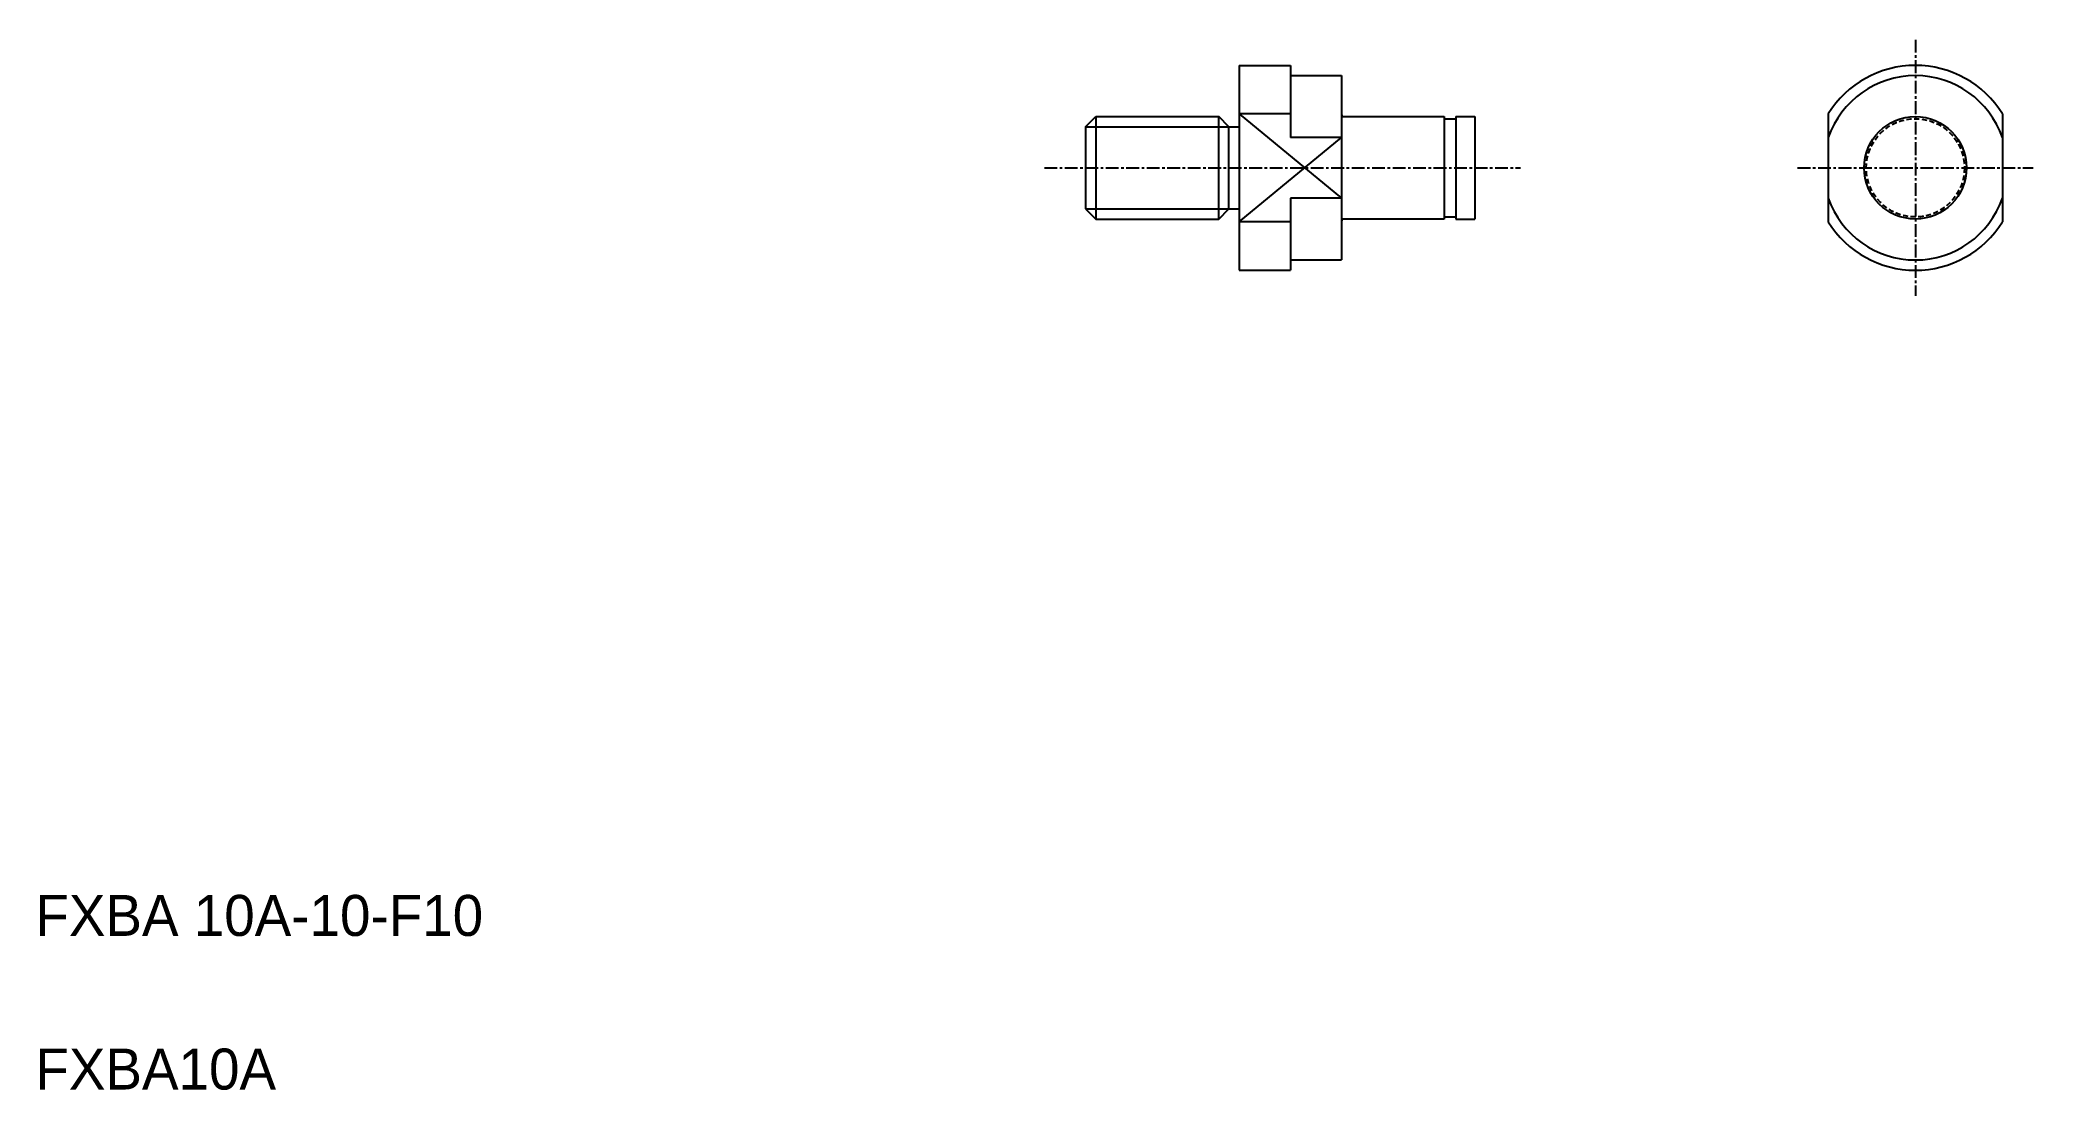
# Model space of a CAD drawing. Extents: x -3 to 191, y 141 to 243.
import ezdxf

# ---------------------------------------------------------------- set-up
doc = ezdxf.new("R2010")
doc.units = 0
doc.linetypes.add('CENTER', pattern=[2, 1.25, -0.25, 0.25, -0.25])
doc.linetypes.add('DASHED', pattern=[0.75, 0.5, -0.25])
doc.layers.get('0').update_dxf_attribs({"linetype": 'CONTINUOUS'})
doc.layers.add('CENTER', color=1, linetype='CENTER')

msp = doc.modelspace()

# ---------------------------------------------------------------- linework, layer by layer
at = {"color": 7, "linetype": 'CONTINUOUS'}
for p, q in [((113.99, 240.86), (113.99, 220.86)), ((113.99, 240.86), (118.99, 240.86)), ((118.99, 240.86), (118.99, 233.81)), ((119.09, 239.86), (123.99, 239.86)), ((123.99, 239.86), (123.99, 221.86)), ((98.99, 234.86), (99.99, 235.86)), ((99.99, 235.86), (111.99, 235.86)), ((99.99, 235.86), (99.99, 225.86)), ((111.99, 225.86), (111.99, 235.86)), ((112.99, 234.86), (111.99, 235.86)), ((118.99, 236.12), (113.99, 236.12)), ((124.19, 235.86), (133.99, 235.86)), ((126.64, 235.86), (126.64, 235.86)), ((129.09, 235.86), (129.09, 235.86)), ((133.99, 235.86), (133.99, 225.86)), ((133.99, 235.66), (135.14, 235.66)), ((135.14, 235.86), (135.14, 225.86)), ((135.14, 235.86), (136.99, 235.86)), ((136.99, 235.86), (136.99, 225.86)), ((171.49, 236.12), (171.49, 225.59)), ((188.49, 236.12), (188.49, 225.59)), ((98.99, 234.86), (98.99, 226.86)), ((112.99, 226.86), (112.99, 234.86)), ((112.99, 234.86), (113.99, 234.86)), ((123.99, 233.81), (118.99, 233.81)), ((123.99, 227.9), (118.99, 227.9)), ((118.99, 227.9), (118.99, 220.86)), ((98.99, 226.86), (99.99, 225.86)), ((99.99, 225.86), (111.99, 225.86)), ((111.99, 225.86), (112.99, 226.86)), ((112.99, 226.86), (113.99, 226.86)), ((133.99, 225.86), (124.19, 225.86)), ((133.99, 226.06), (135.14, 226.06)), ((135.14, 225.86), (136.99, 225.86)), ((118.99, 225.59), (113.99, 225.59)), ((119.09, 221.86), (123.99, 221.86)), ((113.99, 220.86), (118.99, 220.86))]:
    msp.add_line(p, q, dxfattribs=at)
at = {"color": 3, "linetype": 'CONTINUOUS'}
for p, q in [((113.99, 236.12), (123.99, 227.9)), ((98.99, 234.86), (112.99, 234.86)), ((113.99, 225.59), (123.99, 233.81)), ((98.99, 226.86), (112.99, 226.86))]:
    msp.add_line(p, q, dxfattribs=at)
at = {"color": 7, "linetype": 'CONTINUOUS'}
msp.add_circle((179.99, 230.86), 5, dxfattribs=at)
at = {"color": 3, "linetype": 'DASHED'}
msp.add_circle((179.99, 230.86), 4.8, dxfattribs=at)
at = {"color": 7, "linetype": 'CONTINUOUS'}
for centre, radius, start, end in [((119.09, 239.96), 0.1, 180, 270), ((179.99, 230.86), 10, 31.7883, 148.2117), ((179.99, 230.86), 9, 19.1881, 160.8119), ((124.19, 236.06), 0.2, 180, 270), ((179.99, 230.86), 9, 199.1881, 340.8119), ((124.19, 225.66), 0.2, 90, 180), ((179.99, 230.86), 10, 211.7883, 328.2117), ((119.09, 221.76), 0.1, 90, 180)]:
    msp.add_arc(centre, radius, start, end, dxfattribs=at)
at = {"layer": 'CENTER', "color": 1, "linetype": 'CENTER'}
for p, q in [((179.99, 243.36), (179.99, 218.36)), ((94.97, 230.86), (141.44, 230.86)), ((168.49, 230.86), (191.49, 230.86))]:
    msp.add_line(p, q, dxfattribs=at)

# ---------------------------------------------------------------- texts
at = {"color": 7, "linetype": 'CONTINUOUS'}
for s, p in [('FXBA 10A-10-F10', (-3.51, 155.86)), ('FXBA10A', (-3.51, 140.86))]:
    msp.add_text(s, height=4, dxfattribs=at).set_placement(p)

doc.saveas('drawing.dxf')
